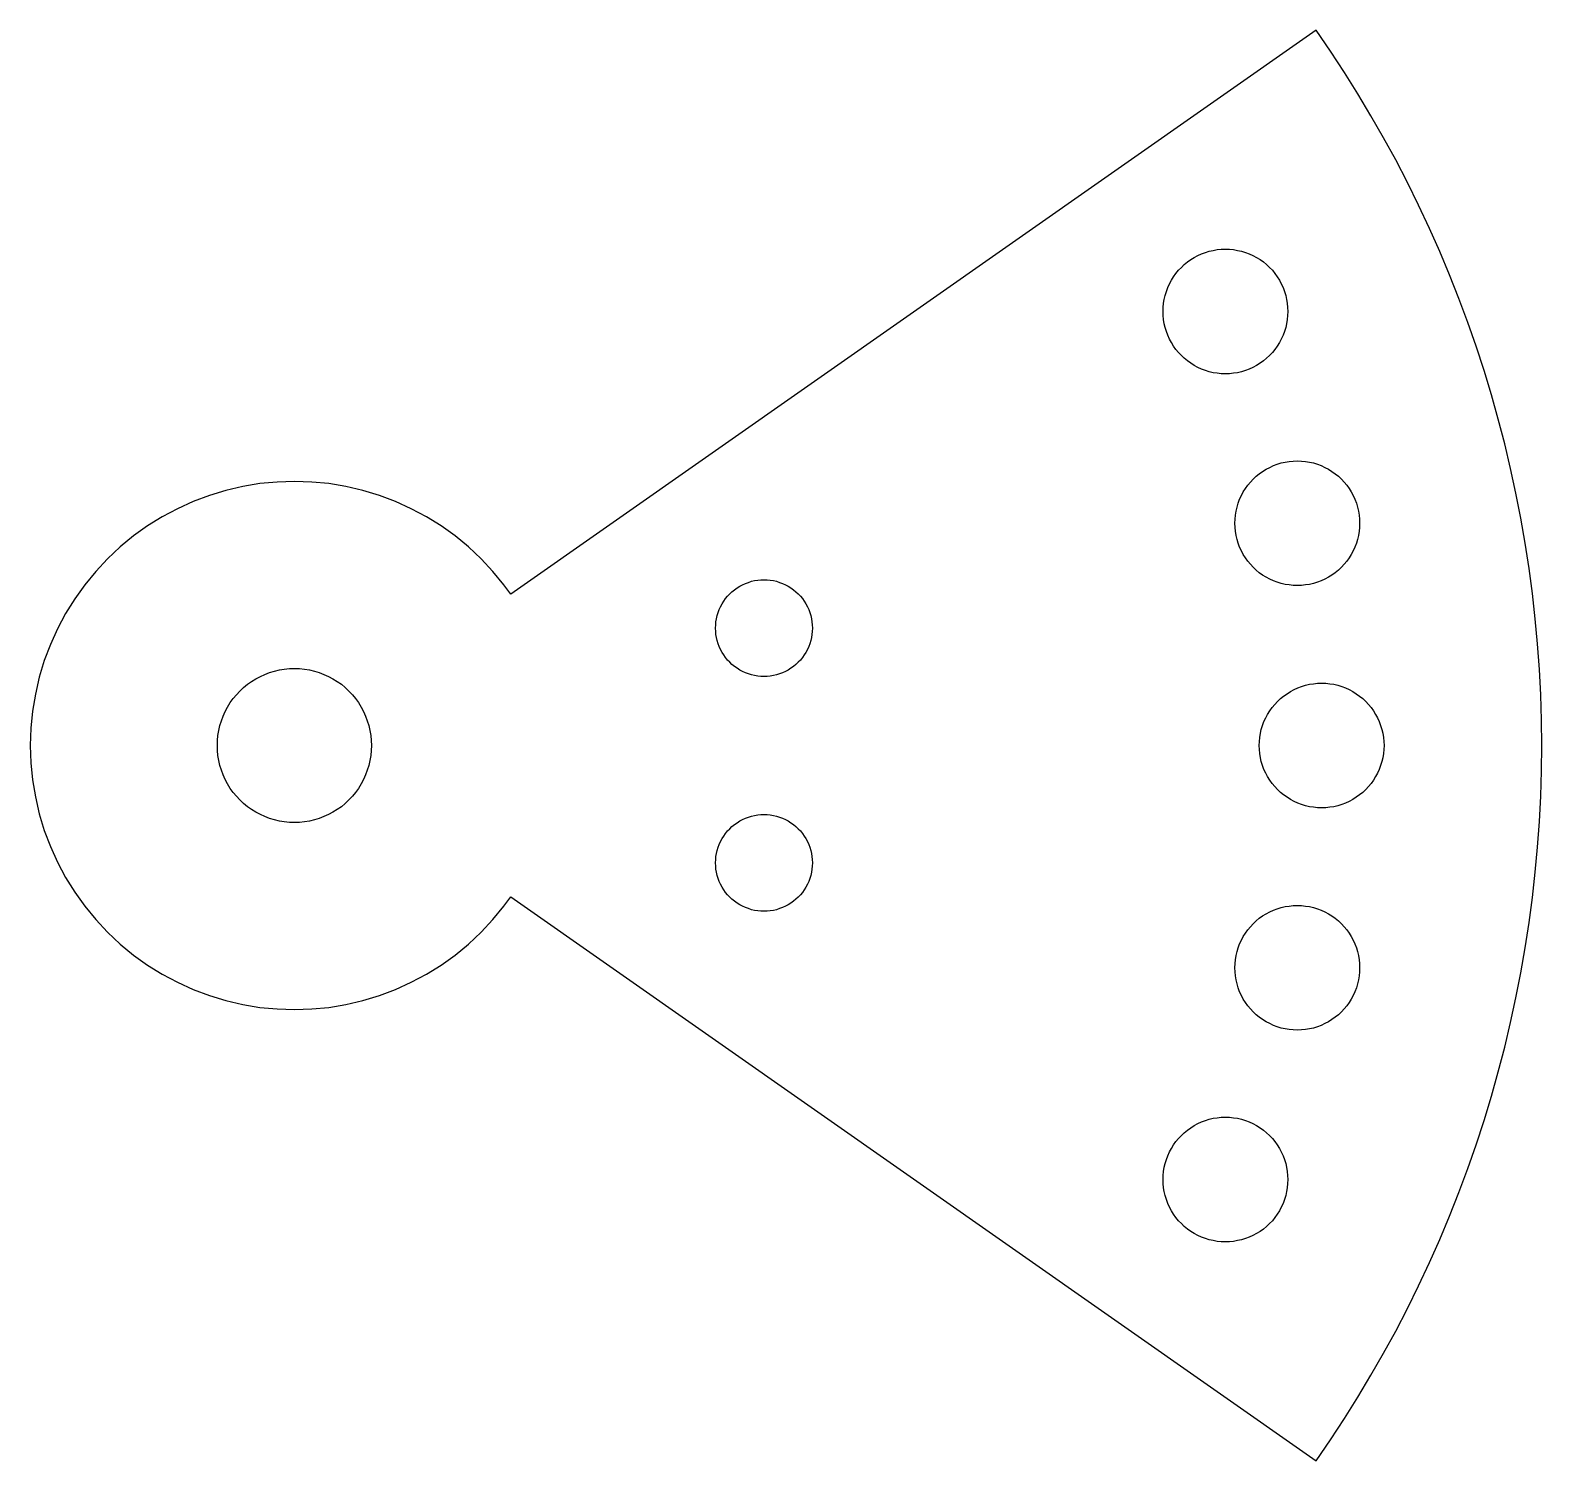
# Model space of a CAD drawing. Header units: millimetres. Extents: x -18 to 85, y -49 to 49.
import ezdxf

# ---------------------------------------------------------------- set-up
doc = ezdxf.new("R2010")
doc.units = ezdxf.units.MM

msp = doc.modelspace()

# ---------------------------------------------------------------- linework, layer by layer
at = {"layer": 'SCHNITT'}
for points in [[(70.61, -47.33), (71.56, -45.88), (72.47, -44.41), (73.36, -42.93), (74.22, -41.42), (75.05, -39.91), (75.85, -38.37), (76.61, -36.82), (77.35, -35.25), (78.05, -33.67), (78.72, -32.07), (79.35, -30.46), (79.96, -28.84), (80.53, -27.21), (81.07, -25.56), (81.57, -23.9), (82.04, -22.24), (82.48, -20.56), (82.88, -18.88), (83.24, -17.19), (83.58, -15.49), (83.87, -13.79), (84.14, -12.07), (84.37, -10.36), (84.56, -8.64), (84.72, -6.92), (84.84, -5.19), (84.93, -3.46), (84.98, -1.73), (85, 0), (84.98, 1.73), (84.93, 3.46), (84.84, 5.19), (84.72, 6.92), (84.56, 8.64), (84.37, 10.36), (84.14, 12.07), (83.87, 13.79), (83.58, 15.49), (83.24, 17.19), (82.88, 18.88), (82.48, 20.56), (82.04, 22.24), (81.57, 23.9), (81.07, 25.56), (80.53, 27.21), (79.96, 28.84), (79.35, 30.46), (78.72, 32.07), (78.05, 33.67), (77.35, 35.25), (76.61, 36.82), (75.85, 38.37), (75.05, 39.91), (74.22, 41.42), (73.36, 42.93), (72.47, 44.41), (71.56, 45.88), (70.61, 47.33), (69.63, 48.75), (14.74, 10.32), (14.28, 10.96), (13.53, 11.87), (12.73, 12.73), (11.87, 13.53), (10.96, 14.28), (10, 14.97), (9, 15.59), (7.96, 16.14), (6.89, 16.63), (5.79, 17.04), (4.66, 17.39), (3.51, 17.65), (2.35, 17.85), (1.18, 17.96), (0, 18), (-1.18, 17.96), (-2.35, 17.85), (-3.51, 17.65), (-4.66, 17.39), (-5.79, 17.04), (-6.89, 16.63), (-7.96, 16.14), (-9, 15.59), (-10, 14.97), (-10.96, 14.28), (-11.87, 13.53), (-12.73, 12.73), (-13.53, 11.87), (-14.28, 10.96), (-14.97, 10), (-15.59, 9), (-16.14, 7.96), (-16.63, 6.89), (-17.04, 5.79), (-17.39, 4.66), (-17.65, 3.51), (-17.85, 2.35), (-17.96, 1.18), (-18, 0), (-17.96, -1.18), (-17.85, -2.35), (-17.65, -3.51), (-17.39, -4.66), (-17.04, -5.79), (-16.63, -6.89), (-16.14, -7.96), (-15.59, -9), (-14.97, -10), (-14.28, -10.96), (-13.53, -11.87), (-12.73, -12.73), (-11.87, -13.53), (-10.96, -14.28), (-10, -14.97), (-9, -15.59), (-7.96, -16.14), (-6.89, -16.63), (-5.79, -17.04), (-4.66, -17.39), (-3.51, -17.65), (-2.35, -17.85), (-1.18, -17.96), (0, -18), (1.18, -17.96), (2.35, -17.85), (3.51, -17.65), (4.66, -17.39), (5.79, -17.04), (6.89, -16.63), (7.96, -16.14), (9, -15.59), (10, -14.97), (10.96, -14.28), (11.87, -13.53), (12.73, -12.73), (13.53, -11.87), (14.28, -10.96), (14.74, -10.32), (69.63, -48.75)], [(63.16, 25.34), (62.89, 25.37), (62.61, 25.41), (62.34, 25.48), (62.08, 25.56), (61.82, 25.66), (61.56, 25.77), (61.32, 25.9), (61.08, 26.05), (60.85, 26.21), (60.64, 26.39), (60.44, 26.58), (60.25, 26.78), (60.07, 27), (59.91, 27.22), (59.76, 27.46), (59.63, 27.7), (59.52, 27.96), (59.42, 28.22), (59.34, 28.48), (59.27, 28.75), (59.23, 29.03), (59.2, 29.31), (59.19, 29.58), (59.2, 29.86), (59.23, 30.14), (59.27, 30.41), (59.34, 30.68), (59.42, 30.95), (59.52, 31.21), (59.63, 31.46), (59.76, 31.71), (59.91, 31.94), (60.07, 32.17), (60.25, 32.39), (60.44, 32.59), (60.64, 32.78), (60.85, 32.96), (61.08, 33.12), (61.32, 33.26), (61.56, 33.39), (61.82, 33.51), (62.08, 33.61), (62.34, 33.69), (62.61, 33.75), (62.89, 33.8), (63.16, 33.82), (63.44, 33.83), (63.72, 33.82), (64, 33.8), (64.27, 33.75), (64.54, 33.69), (64.81, 33.61), (65.07, 33.51), (65.32, 33.39), (65.57, 33.26), (65.8, 33.12), (66.03, 32.96), (66.24, 32.78), (66.45, 32.59), (66.64, 32.39), (66.81, 32.17), (66.98, 31.94), (67.12, 31.71), (67.25, 31.46), (67.37, 31.21), (67.47, 30.95), (67.55, 30.68), (67.61, 30.41), (67.66, 30.14), (67.68, 29.86), (67.69, 29.58), (67.68, 29.31), (67.66, 29.03), (67.61, 28.75), (67.55, 28.48), (67.47, 28.22), (67.37, 27.96), (67.25, 27.7), (67.12, 27.46), (66.98, 27.22), (66.81, 27), (66.64, 26.78), (66.45, 26.58), (66.24, 26.39), (66.03, 26.21), (65.8, 26.05), (65.57, 25.9), (65.32, 25.77), (65.07, 25.66), (64.81, 25.56), (64.54, 25.48), (64.27, 25.41), (64, 25.37), (63.72, 25.34), (63.44, 25.33)], [(68.06, 10.91), (67.79, 10.94), (67.51, 10.98), (67.24, 11.05), (66.97, 11.13), (66.71, 11.22), (66.46, 11.34), (66.22, 11.47), (65.98, 11.62), (65.75, 11.78), (65.54, 11.96), (65.34, 12.15), (65.15, 12.35), (64.97, 12.56), (64.81, 12.79), (64.66, 13.03), (64.53, 13.27), (64.41, 13.52), (64.32, 13.78), (64.24, 14.05), (64.17, 14.32), (64.13, 14.6), (64.1, 14.87), (64.09, 15.15), (64.1, 15.43), (64.13, 15.71), (64.17, 15.98), (64.24, 16.25), (64.32, 16.52), (64.41, 16.78), (64.53, 17.03), (64.66, 17.28), (64.81, 17.51), (64.97, 17.74), (65.15, 17.95), (65.34, 18.16), (65.54, 18.35), (65.75, 18.52), (65.98, 18.68), (66.22, 18.83), (66.46, 18.96), (66.71, 19.08), (66.97, 19.18), (67.24, 19.26), (67.51, 19.32), (67.79, 19.36), (68.06, 19.39), (68.34, 19.4), (68.62, 19.39), (68.9, 19.36), (69.17, 19.32), (69.44, 19.26), (69.71, 19.18), (69.97, 19.08), (70.22, 18.96), (70.47, 18.83), (70.7, 18.68), (70.93, 18.52), (71.14, 18.35), (71.35, 18.16), (71.54, 17.95), (71.71, 17.74), (71.87, 17.51), (72.02, 17.28), (72.15, 17.03), (72.27, 16.78), (72.37, 16.52), (72.45, 16.25), (72.51, 15.98), (72.55, 15.71), (72.58, 15.43), (72.59, 15.15), (72.58, 14.87), (72.55, 14.6), (72.51, 14.32), (72.45, 14.05), (72.37, 13.78), (72.27, 13.52), (72.15, 13.27), (72.02, 13.03), (71.87, 12.79), (71.71, 12.56), (71.54, 12.35), (71.35, 12.15), (71.14, 11.96), (70.93, 11.78), (70.7, 11.62), (70.47, 11.47), (70.22, 11.34), (69.97, 11.22), (69.71, 11.13), (69.44, 11.05), (69.17, 10.98), (68.9, 10.94), (68.62, 10.91), (68.34, 10.9)], [(31.78, 4.71), (31.57, 4.73), (31.36, 4.76), (31.15, 4.81), (30.94, 4.88), (30.74, 4.95), (30.54, 5.04), (30.35, 5.14), (30.17, 5.26), (29.99, 5.38), (29.82, 5.52), (29.67, 5.67), (29.52, 5.82), (29.38, 5.99), (29.26, 6.17), (29.14, 6.35), (29.04, 6.54), (28.95, 6.74), (28.88, 6.94), (28.81, 7.15), (28.76, 7.36), (28.73, 7.57), (28.71, 7.78), (28.7, 8), (28.71, 8.22), (28.73, 8.43), (28.76, 8.64), (28.81, 8.85), (28.88, 9.06), (28.95, 9.26), (29.04, 9.46), (29.14, 9.65), (29.26, 9.83), (29.38, 10.01), (29.52, 10.18), (29.67, 10.33), (29.82, 10.48), (29.99, 10.62), (30.17, 10.74), (30.35, 10.86), (30.54, 10.96), (30.74, 11.05), (30.94, 11.12), (31.15, 11.19), (31.36, 11.24), (31.57, 11.27), (31.78, 11.29), (32, 11.3), (32.22, 11.29), (32.43, 11.27), (32.64, 11.24), (32.85, 11.19), (33.06, 11.12), (33.26, 11.05), (33.46, 10.96), (33.65, 10.86), (33.83, 10.74), (34.01, 10.62), (34.18, 10.48), (34.33, 10.33), (34.48, 10.18), (34.62, 10.01), (34.74, 9.83), (34.86, 9.65), (34.96, 9.46), (35.05, 9.26), (35.12, 9.06), (35.19, 8.85), (35.24, 8.64), (35.27, 8.43), (35.29, 8.22), (35.3, 8), (35.29, 7.78), (35.27, 7.57), (35.24, 7.36), (35.19, 7.15), (35.12, 6.94), (35.05, 6.74), (34.96, 6.54), (34.86, 6.35), (34.74, 6.17), (34.62, 5.99), (34.48, 5.82), (34.33, 5.67), (34.18, 5.52), (34.01, 5.38), (33.83, 5.26), (33.65, 5.14), (33.46, 5.04), (33.26, 4.95), (33.06, 4.88), (32.85, 4.81), (32.64, 4.76), (32.43, 4.73), (32.22, 4.71), (32, 4.7)], [(-0.34, -5.24), (-0.69, -5.21), (-1.02, -5.15), (-1.36, -5.07), (-1.69, -4.97), (-2.01, -4.85), (-2.32, -4.71), (-2.62, -4.55), (-2.92, -4.37), (-3.2, -4.17), (-3.46, -3.95), (-3.71, -3.71), (-3.95, -3.46), (-4.17, -3.2), (-4.37, -2.92), (-4.55, -2.62), (-4.71, -2.32), (-4.85, -2.01), (-4.97, -1.69), (-5.07, -1.36), (-5.15, -1.02), (-5.21, -0.69), (-5.24, -0.34), (-5.25, 0), (-5.24, 0.34), (-5.21, 0.69), (-5.15, 1.02), (-5.07, 1.36), (-4.97, 1.69), (-4.85, 2.01), (-4.71, 2.32), (-4.55, 2.62), (-4.37, 2.92), (-4.17, 3.2), (-3.95, 3.46), (-3.71, 3.71), (-3.46, 3.95), (-3.2, 4.17), (-2.92, 4.37), (-2.62, 4.55), (-2.32, 4.71), (-2.01, 4.85), (-1.69, 4.97), (-1.36, 5.07), (-1.02, 5.15), (-0.69, 5.21), (-0.34, 5.24), (0, 5.25), (0.34, 5.24), (0.69, 5.21), (1.02, 5.15), (1.36, 5.07), (1.69, 4.97), (2.01, 4.85), (2.32, 4.71), (2.62, 4.55), (2.92, 4.37), (3.2, 4.17), (3.46, 3.95), (3.71, 3.71), (3.95, 3.46), (4.17, 3.2), (4.37, 2.92), (4.55, 2.62), (4.71, 2.32), (4.85, 2.01), (4.97, 1.69), (5.07, 1.36), (5.15, 1.02), (5.21, 0.69), (5.24, 0.34), (5.25, 0), (5.24, -0.34), (5.21, -0.69), (5.15, -1.02), (5.07, -1.36), (4.97, -1.69), (4.85, -2.01), (4.71, -2.32), (4.55, -2.62), (4.37, -2.92), (4.17, -3.2), (3.95, -3.46), (3.71, -3.71), (3.46, -3.95), (3.2, -4.17), (2.92, -4.37), (2.62, -4.55), (2.32, -4.71), (2.01, -4.85), (1.69, -4.97), (1.36, -5.07), (1.02, -5.15), (0.69, -5.21), (0.34, -5.24), (0, -5.25)], [(69.72, -4.24), (69.45, -4.21), (69.17, -4.17), (68.9, -4.11), (68.63, -4.02), (68.37, -3.93), (68.12, -3.81), (67.88, -3.68), (67.64, -3.53), (67.41, -3.37), (67.2, -3.2), (66.99, -3.01), (66.8, -2.8), (66.63, -2.59), (66.47, -2.36), (66.32, -2.12), (66.19, -1.88), (66.07, -1.63), (65.98, -1.37), (65.89, -1.1), (65.83, -0.83), (65.79, -0.55), (65.76, -0.28), (65.75, 0), (65.76, 0.28), (65.79, 0.55), (65.83, 0.83), (65.89, 1.1), (65.98, 1.37), (66.07, 1.63), (66.19, 1.88), (66.32, 2.12), (66.47, 2.36), (66.63, 2.59), (66.8, 2.8), (66.99, 3.01), (67.2, 3.2), (67.41, 3.37), (67.64, 3.53), (67.88, 3.68), (68.12, 3.81), (68.37, 3.93), (68.63, 4.02), (68.9, 4.11), (69.17, 4.17), (69.45, 4.21), (69.72, 4.24), (70, 4.25), (70.28, 4.24), (70.55, 4.21), (70.83, 4.17), (71.1, 4.11), (71.37, 4.02), (71.63, 3.93), (71.88, 3.81), (72.12, 3.68), (72.36, 3.53), (72.59, 3.37), (72.8, 3.2), (73.01, 3.01), (73.2, 2.8), (73.37, 2.59), (73.53, 2.36), (73.68, 2.12), (73.81, 1.88), (73.93, 1.63), (74.02, 1.37), (74.11, 1.1), (74.17, 0.83), (74.21, 0.55), (74.24, 0.28), (74.25, 0), (74.24, -0.28), (74.21, -0.55), (74.17, -0.83), (74.11, -1.1), (74.02, -1.37), (73.93, -1.63), (73.81, -1.88), (73.68, -2.12), (73.53, -2.36), (73.37, -2.59), (73.2, -2.8), (73.01, -3.01), (72.8, -3.2), (72.59, -3.37), (72.36, -3.53), (72.12, -3.68), (71.88, -3.81), (71.63, -3.93), (71.37, -4.02), (71.1, -4.11), (70.83, -4.17), (70.55, -4.21), (70.28, -4.24), (70, -4.25)], [(31.78, -11.29), (31.57, -11.27), (31.36, -11.24), (31.15, -11.19), (30.94, -11.12), (30.74, -11.05), (30.54, -10.96), (30.35, -10.86), (30.17, -10.74), (29.99, -10.62), (29.82, -10.48), (29.67, -10.33), (29.52, -10.18), (29.38, -10.01), (29.26, -9.83), (29.14, -9.65), (29.04, -9.46), (28.95, -9.26), (28.88, -9.06), (28.81, -8.85), (28.76, -8.64), (28.73, -8.43), (28.71, -8.22), (28.7, -8), (28.71, -7.78), (28.73, -7.57), (28.76, -7.36), (28.81, -7.15), (28.88, -6.94), (28.95, -6.74), (29.04, -6.54), (29.14, -6.35), (29.26, -6.17), (29.38, -5.99), (29.52, -5.82), (29.67, -5.67), (29.82, -5.52), (29.99, -5.38), (30.17, -5.26), (30.35, -5.14), (30.54, -5.04), (30.74, -4.95), (30.94, -4.88), (31.15, -4.81), (31.36, -4.76), (31.57, -4.73), (31.78, -4.71), (32, -4.7), (32.22, -4.71), (32.43, -4.73), (32.64, -4.76), (32.85, -4.81), (33.06, -4.88), (33.26, -4.95), (33.46, -5.04), (33.65, -5.14), (33.83, -5.26), (34.01, -5.38), (34.18, -5.52), (34.33, -5.67), (34.48, -5.82), (34.62, -5.99), (34.74, -6.17), (34.86, -6.35), (34.96, -6.54), (35.05, -6.74), (35.12, -6.94), (35.19, -7.15), (35.24, -7.36), (35.27, -7.57), (35.29, -7.78), (35.3, -8), (35.29, -8.22), (35.27, -8.43), (35.24, -8.64), (35.19, -8.85), (35.12, -9.06), (35.05, -9.26), (34.96, -9.46), (34.86, -9.65), (34.74, -9.83), (34.62, -10.01), (34.48, -10.18), (34.33, -10.33), (34.18, -10.48), (34.01, -10.62), (33.83, -10.74), (33.65, -10.86), (33.46, -10.96), (33.26, -11.05), (33.06, -11.12), (32.85, -11.19), (32.64, -11.24), (32.43, -11.27), (32.22, -11.29), (32, -11.3)], [(68.06, -19.39), (67.79, -19.36), (67.51, -19.32), (67.24, -19.26), (66.97, -19.18), (66.71, -19.08), (66.46, -18.96), (66.22, -18.83), (65.98, -18.68), (65.75, -18.52), (65.54, -18.35), (65.34, -18.16), (65.15, -17.95), (64.97, -17.74), (64.81, -17.51), (64.66, -17.28), (64.53, -17.03), (64.41, -16.78), (64.32, -16.52), (64.24, -16.25), (64.17, -15.98), (64.13, -15.71), (64.1, -15.43), (64.09, -15.15), (64.1, -14.87), (64.13, -14.6), (64.17, -14.32), (64.24, -14.05), (64.32, -13.78), (64.41, -13.52), (64.53, -13.27), (64.66, -13.03), (64.81, -12.79), (64.97, -12.56), (65.15, -12.35), (65.34, -12.15), (65.54, -11.96), (65.75, -11.78), (65.98, -11.62), (66.22, -11.47), (66.46, -11.34), (66.71, -11.22), (66.97, -11.13), (67.24, -11.05), (67.51, -10.98), (67.79, -10.94), (68.06, -10.91), (68.34, -10.9), (68.62, -10.91), (68.9, -10.94), (69.17, -10.98), (69.44, -11.05), (69.71, -11.13), (69.97, -11.22), (70.22, -11.34), (70.47, -11.47), (70.7, -11.62), (70.93, -11.78), (71.14, -11.96), (71.35, -12.15), (71.54, -12.35), (71.71, -12.56), (71.87, -12.79), (72.02, -13.03), (72.15, -13.27), (72.27, -13.52), (72.37, -13.78), (72.45, -14.05), (72.51, -14.32), (72.55, -14.6), (72.58, -14.87), (72.59, -15.15), (72.58, -15.43), (72.55, -15.71), (72.51, -15.98), (72.45, -16.25), (72.37, -16.52), (72.27, -16.78), (72.15, -17.03), (72.02, -17.28), (71.87, -17.51), (71.71, -17.74), (71.54, -17.95), (71.35, -18.16), (71.14, -18.35), (70.93, -18.52), (70.7, -18.68), (70.47, -18.83), (70.22, -18.96), (69.97, -19.08), (69.71, -19.18), (69.44, -19.26), (69.17, -19.32), (68.9, -19.36), (68.62, -19.39), (68.34, -19.4)], [(63.16, -33.82), (62.89, -33.8), (62.61, -33.75), (62.34, -33.69), (62.08, -33.61), (61.82, -33.51), (61.56, -33.39), (61.32, -33.26), (61.08, -33.12), (60.85, -32.96), (60.64, -32.78), (60.44, -32.59), (60.25, -32.39), (60.07, -32.17), (59.91, -31.94), (59.76, -31.71), (59.63, -31.46), (59.52, -31.21), (59.42, -30.95), (59.34, -30.68), (59.27, -30.41), (59.23, -30.14), (59.2, -29.86), (59.19, -29.58), (59.2, -29.31), (59.23, -29.03), (59.27, -28.75), (59.34, -28.48), (59.42, -28.22), (59.52, -27.96), (59.63, -27.7), (59.76, -27.46), (59.91, -27.22), (60.07, -27), (60.25, -26.78), (60.44, -26.58), (60.64, -26.39), (60.85, -26.21), (61.08, -26.05), (61.32, -25.9), (61.56, -25.77), (61.82, -25.66), (62.08, -25.56), (62.34, -25.48), (62.61, -25.41), (62.89, -25.37), (63.16, -25.34), (63.44, -25.33), (63.72, -25.34), (64, -25.37), (64.27, -25.41), (64.54, -25.48), (64.81, -25.56), (65.07, -25.66), (65.32, -25.77), (65.57, -25.9), (65.8, -26.05), (66.03, -26.21), (66.24, -26.39), (66.45, -26.58), (66.64, -26.78), (66.81, -27), (66.98, -27.22), (67.12, -27.46), (67.25, -27.7), (67.37, -27.96), (67.47, -28.22), (67.55, -28.48), (67.61, -28.75), (67.66, -29.03), (67.68, -29.31), (67.69, -29.58), (67.68, -29.86), (67.66, -30.14), (67.61, -30.41), (67.55, -30.68), (67.47, -30.95), (67.37, -31.21), (67.25, -31.46), (67.12, -31.71), (66.98, -31.94), (66.81, -32.17), (66.64, -32.39), (66.45, -32.59), (66.24, -32.78), (66.03, -32.96), (65.8, -33.12), (65.57, -33.26), (65.32, -33.39), (65.07, -33.51), (64.81, -33.61), (64.54, -33.69), (64.27, -33.75), (64, -33.8), (63.72, -33.82), (63.44, -33.83)]]:
    msp.add_lwpolyline(points, close=True, dxfattribs=at)

doc.saveas('drawing.dxf')
